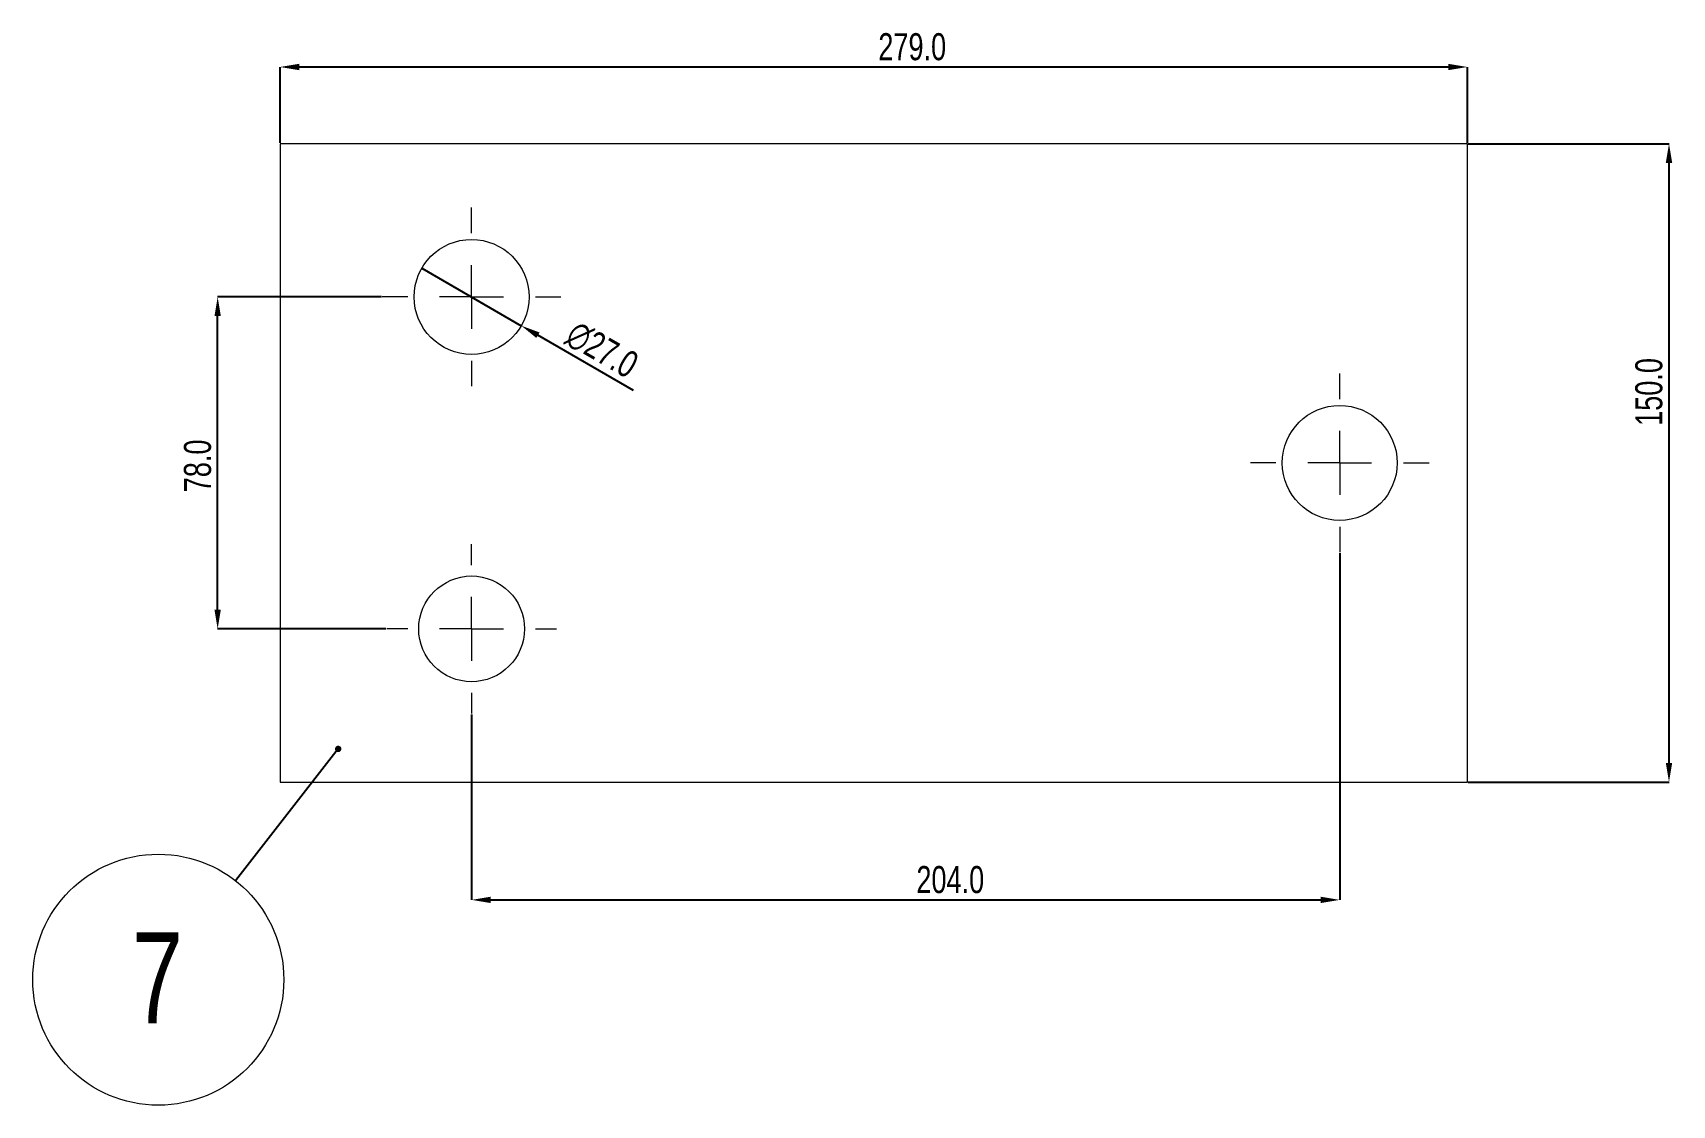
# Model space of a CAD drawing. Header units: millimetres. Extents: x 545 to 1307, y 368 to 627.
# Drawn here: x 544.8 to 673.2, y 367.8 to 451.8 of the extents above.
import ezdxf

# ---------------------------------------------------------------- set-up
doc = ezdxf.new("R2010")
doc.units = ezdxf.units.MM
doc.styles.add('SLDTEXTSTYLE0', font='TXT', dxfattribs={"width": 0.75})
doc.styles.get("Standard").update_dxf_attribs({"font": 'arial.ttf'})
doc.dimstyles.new('SLDDIMSTYLE2', dxfattribs={"dimtxt": 0.18, "dimasz": 0.5, "dimexe": 0, "dimexo": 0.0625, "dimgap": 0, "dimtad": 0, "dimtih": 1, "dimtoh": 1, "dimdec": 0, "dimrnd": 1e-09, "dimzin": 0, "dimdsep": 46, "dimtxsty": 'Standard', "dimblk1": 'DOT', "dimblk2": 'DOT', "dimsah": 1, "dimcen": 0.09, "dimadec": 0, "dimazin": 0, "dimtfac": 0.5, "dimtdec": 0, "dimtofl": 0, "dimtmove": 0, "dimatfit": 3, "dimldrblk": 'DOT', "dimfxl": 1, "dimfrac": 2, "dimtolj": 1, "dimtzin": 0, "dimarcsym": 0})
doc.dimstyles.new('SLDDIMSTYLE22', dxfattribs={"dimtxt": 2.116667, "dimasz": 1.5, "dimexe": 0, "dimexo": 0.0625, "dimgap": 0.529167, "dimtad": 1, "dimdec": 1, "dimlfac": 3, "dimrnd": 1e-09, "dimzin": 4, "dimdsep": 46, "dimtxsty": 'SLDTEXTSTYLE0', "dimsah": 1, "dimcen": 0.09, "dimadec": 0, "dimazin": 1, "dimtfac": 1, "dimtdec": 1, "dimtofl": 0, "dimtmove": 0, "dimatfit": 3, "dimfxl": 1, "dimfrac": 2, "dimtolj": 1, "dimtzin": 12, "dimarcsym": 0})
doc.dimstyles.new('SLDDIMSTYLE23', dxfattribs={"dimtxt": 2.116667, "dimasz": 1.5, "dimexe": 0, "dimexo": 0.0625, "dimgap": 0.529167, "dimtad": 1, "dimdec": 1, "dimlfac": 3, "dimrnd": 1e-09, "dimzin": 4, "dimdsep": 46, "dimtxsty": 'SLDTEXTSTYLE0', "dimsah": 1, "dimcen": 0.09, "dimadec": 0, "dimazin": 1, "dimtfac": 1, "dimtdec": 1, "dimtmove": 0, "dimatfit": 0, "dimfxl": 1, "dimfrac": 2, "dimtolj": 1, "dimtzin": 12, "dimarcsym": 0})
doc.dimstyles.new('SLDDIMSTYLE24', dxfattribs={"dimtxt": 2.116667, "dimasz": 1.5, "dimexe": 0, "dimexo": 0.0625, "dimgap": 0.529167, "dimtad": 1, "dimdec": 1, "dimlfac": 3, "dimrnd": 1e-09, "dimzin": 4, "dimdsep": 46, "dimtxsty": 'SLDTEXTSTYLE0', "dimblk1": 'NONE', "dimsah": 1, "dimcen": 0, "dimadec": 0, "dimazin": 1, "dimtfac": 1, "dimtdec": 1, "dimtmove": 0, "dimatfit": 3, "dimldrblk": 'NONE', "dimfxl": 1, "dimfrac": 2, "dimtolj": 1, "dimtzin": 12, "dimarcsym": 0})

# ---------------------------------------------------------------- blocks, each defined once
blk = doc.blocks.new('*D23')
at = {"color": 0, "linetype": 'Continuous', "lineweight": -2, "transparency": 16777216}
for p, q in [((657.25, 443.12), (672.98, 443.12)), ((672.98, 394.63), (672.98, 441.62)), ((657.25, 393.13), (672.98, 393.13))]:
    blk.add_line(p, q, dxfattribs=at)
at = {"color": 0, "linetype": 'Continuous', "transparency": 16777216}
for points in [[(672.73, 441.62), (673.23, 441.62), (672.98, 443.12)], [(672.73, 394.63), (673.23, 394.63), (672.98, 393.13)]]:
    blk.add_solid(points, dxfattribs=at)
at = {"layer": 'Defpoints', "color": 0, "linetype": 'Continuous', "transparency": 16777216}
for p in [(657.19, 443.12), (672.98, 443.12), (657.19, 393.13)]:
    blk.add_point(p, dxfattribs=at)
at = {"color": 0, "linetype": 'Continuous', "lineweight": 20, "transparency": 16777216, "insert": (670.34, 423.68), "char_height": 2.117, "attachment_point": 2, "rotation": 90, "style": 'SLDTEXTSTYLE0'}
blk.add_mtext('\\A1;150.0', dxfattribs=at)
blk = doc.blocks.new('*D24')
at = {"color": 0, "linetype": 'Continuous', "lineweight": -2, "transparency": 16777216}
for p, q in [((564.2, 443.18), (564.2, 449.13)), ((655.69, 449.13), (565.7, 449.13)), ((657.19, 443.18), (657.19, 449.13))]:
    blk.add_line(p, q, dxfattribs=at)
at = {"color": 0, "linetype": 'Continuous', "transparency": 16777216}
for points in [[(565.7, 449.38), (565.7, 448.88), (564.2, 449.13)], [(655.69, 449.38), (655.69, 448.88), (657.19, 449.13)]]:
    blk.add_solid(points, dxfattribs=at)
at = {"layer": 'Defpoints', "color": 0, "linetype": 'Continuous', "transparency": 16777216}
for p in [(564.2, 449.13), (564.2, 443.12), (657.19, 443.12)]:
    blk.add_point(p, dxfattribs=at)
at = {"color": 0, "linetype": 'Continuous', "lineweight": 20, "transparency": 16777216, "insert": (613.71, 451.78), "char_height": 2.117, "attachment_point": 2, "style": 'SLDTEXTSTYLE0'}
blk.add_mtext('\\A1;279.0', dxfattribs=at)
blk = doc.blocks.new('*D25')
at = {"color": 0, "linetype": 'Continuous', "lineweight": -2, "transparency": 16777216}
for p, q in [((572.13, 431.12), (559.31, 431.12)), ((559.31, 406.63), (559.31, 429.62)), ((572.49, 405.13), (559.31, 405.13))]:
    blk.add_line(p, q, dxfattribs=at)
at = {"color": 0, "linetype": 'Continuous', "transparency": 16777216}
for points in [[(559.06, 429.62), (559.56, 429.62), (559.31, 431.12)], [(559.06, 406.63), (559.56, 406.63), (559.31, 405.13)]]:
    blk.add_solid(points, dxfattribs=at)
at = {"layer": 'Defpoints', "color": 0, "linetype": 'Continuous', "transparency": 16777216}
for p in [(559.31, 431.12), (572.2, 431.12), (572.56, 405.13)]:
    blk.add_point(p, dxfattribs=at)
at = {"color": 0, "linetype": 'Continuous', "lineweight": 20, "transparency": 16777216, "insert": (556.67, 417.89), "char_height": 2.117, "attachment_point": 2, "rotation": 90, "style": 'SLDTEXTSTYLE0'}
blk.add_mtext('\\A1;78.0', dxfattribs=at)
blk = doc.blocks.new('*D26')
at = {"color": 0, "linetype": 'Continuous', "lineweight": -2, "transparency": 16777216}
for p, q in [((647.19, 411.06), (647.19, 383.9)), ((579.2, 398.42), (579.2, 383.9)), ((580.7, 383.9), (645.69, 383.9))]:
    blk.add_line(p, q, dxfattribs=at)
at = {"color": 0, "linetype": 'Continuous', "transparency": 16777216}
for points in [[(580.7, 384.15), (580.7, 383.65), (579.2, 383.9)], [(645.69, 384.15), (645.69, 383.65), (647.19, 383.9)]]:
    blk.add_solid(points, dxfattribs=at)
at = {"layer": 'Defpoints', "color": 0, "linetype": 'Continuous', "transparency": 16777216}
for p in [(647.19, 411.13), (579.2, 398.49), (647.19, 383.9)]:
    blk.add_point(p, dxfattribs=at)
at = {"color": 0, "linetype": 'Continuous', "lineweight": 20, "transparency": 16777216, "insert": (616.69, 386.55), "char_height": 2.117, "attachment_point": 2, "style": 'SLDTEXTSTYLE0'}
blk.add_mtext('\\A1;204.0', dxfattribs=at)
blk = doc.blocks.new('*D27')
at = {"color": 0, "linetype": 'Continuous', "lineweight": -2, "transparency": 16777216}
for p, q in [((575.3, 433.37), (583.09, 428.87)), ((591.88, 423.8), (584.39, 428.12))]:
    blk.add_line(p, q, dxfattribs=at)
at = {"color": 0, "linetype": 'Continuous', "transparency": 16777216}
blk.add_solid([(584.52, 428.34), (584.27, 427.91), (583.09, 428.87)], dxfattribs=at)
at = {"layer": 'Defpoints', "color": 0, "linetype": 'Continuous', "transparency": 16777216}
for p in [(575.3, 433.37), (583.09, 428.87)]:
    blk.add_point(p, dxfattribs=at)
at = {"color": 0, "linetype": 'Continuous', "lineweight": 20, "transparency": 16777216, "insert": (587.47, 429.4), "char_height": 2.117, "attachment_point": 1, "rotation": 330, "style": 'SLDTEXTSTYLE0'}
blk.add_mtext('\\A1;∅27.0', dxfattribs=at)
blk = doc.blocks.new('_NONE')
blk = doc.blocks.new('SW_NOTE_35')
at = {"color": 0, "linetype": 'Continuous', "lineweight": 0}
blk.add_circle((-2.015, -2.584), 3.277, dxfattribs=at)
at = {"color": 0, "linetype": 'Continuous', "lineweight": 0, "insert": (-2.039, -1.344), "char_height": 2.381, "attachment_point": 2, "style": 'SLDTEXTSTYLE0'}
blk.add_mtext('7', dxfattribs=at)
blk = doc.blocks.new('_DOT')
at = {"color": 0, "linetype": 'ByBlock', "lineweight": -2}
blk.add_line((-0.5, 0), (-1, 0), dxfattribs=at)
at = {"color": 0, "linetype": 'ByBlock', "const_width": 0.5}
blk.add_lwpolyline([(-0.25, 0, 1), (0.25, 0, 1)], format="xyb", close=True, dxfattribs=at)
blk = doc.blocks.new('SW_CENTERMARKSYMBOL_33')
at = {"color": 0, "linetype": 'Continuous', "lineweight": 0}
for p, q in [((0, 1.667), (0, 2.214)), ((0, 0), (0, 0.833)), ((-1.667, 0), (-2.214, 0)), ((0, 0), (-0.833, 0)), ((0, 0), (0, -0.833)), ((0, 0), (0.833, 0)), ((1.667, 0), (2.214, 0)), ((0, -1.667), (0, -2.214))]:
    blk.add_line(p, q, dxfattribs=at)
blk = doc.blocks.new('SW_CENTERMARKSYMBOL_34')
at = {"color": 0, "linetype": 'Continuous', "lineweight": 0}
for p, q in [((0, 1.667), (0, 2.333)), ((0, 0), (0, 0.833)), ((-1.667, 0), (-2.333, 0)), ((0, 0), (-0.833, 0)), ((0, 0), (0, -0.833)), ((0, 0), (0.833, 0)), ((1.667, 0), (2.333, 0)), ((0, -1.667), (0, -2.333))]:
    blk.add_line(p, q, dxfattribs=at)
blk = doc.blocks.new('SW_CENTERMARKSYMBOL_35')
at = {"color": 0, "linetype": 'Continuous', "lineweight": 0}
for p, q in [((0, 1.667), (0, 2.333)), ((0, 0), (0, 0.833)), ((-1.667, 0), (-2.333, 0)), ((0, 0), (-0.833, 0)), ((0, 0), (0, -0.833)), ((0, 0), (0.833, 0)), ((1.667, 0), (2.333, 0)), ((0, -1.667), (0, -2.333))]:
    blk.add_line(p, q, dxfattribs=at)

msp = doc.modelspace()

# ---------------------------------------------------------------- linework, layer by layer
at = {"color": 7, "linetype": 'Continuous', "lineweight": 20}
for p, q in [((564.198, 443.122), (564.198, 393.127)), ((657.189, 443.122), (564.198, 443.122)), ((657.189, 393.127), (657.189, 443.122)), ((564.198, 393.127), (657.189, 393.127))]:
    msp.add_line(p, q, dxfattribs=at)
for centre, radius in [((579.197, 431.124), 4.5), ((647.19, 418.125), 4.5), ((579.197, 405.126), 4.141)]:
    msp.add_circle(centre, radius, dxfattribs=at)

# ---------------------------------------------------------------- block references
at = {"color": 7, "linetype": 'Continuous', "lineweight": 20, "xscale": 2.999714822152553, "yscale": 2.999714822152553, "zscale": 2.999714822152553}
for name, p in [('SW_CENTERMARKSYMBOL_34', (579.197, 431.124)), ('SW_CENTERMARKSYMBOL_35', (647.19, 418.125)), ('SW_CENTERMARKSYMBOL_33', (579.197, 405.126)), ('SW_NOTE_35', (560.705, 385.401))]:
    msp.add_blockref(name, p, dxfattribs=at)

# ---------------------------------------------------------------- dimensions: what is measured, and where the dimension line sits
at = {"color": 7, "linetype": 'Continuous', "lineweight": 20}
for base, p1, p2, picture, middle in [((564.198, 449.133), (657.189, 443.122), (564.198, 443.122), '*D24', (613.708, 449.133)), ((647.19, 383.901), (579.197, 398.485), (647.19, 411.125), '*D26', (616.69, 383.901))]:
    dim = msp.add_linear_dim(base=base, p1=p1, p2=p2, dimstyle='SLDDIMSTYLE22', dxfattribs=at)
    dim.commit()
    dim.dimension.update_dxf_attribs({"geometry": picture, "text_midpoint": middle, "dimtype": 160})
for base, p1, p2, dimstyle, picture, middle in [((672.981, 443.122), (657.189, 393.127), (657.189, 443.122), 'SLDDIMSTYLE22', '*D23', (672.981, 423.676)), ((559.312, 431.124), (572.556, 405.126), (572.197, 431.124), 'SLDDIMSTYLE23', '*D25', (559.312, 417.89))]:
    dim = msp.add_linear_dim(base=base, p1=p1, p2=p2, angle=90, dimstyle=dimstyle, dxfattribs=at)
    dim.commit()
    dim.dimension.update_dxf_attribs({"geometry": picture, "text_midpoint": middle, "dimtype": 160})
dim = msp.add_diameter_dim_2p(p1=(575.3, 433.373), p2=(583.093, 428.874), dimstyle='SLDDIMSTYLE24', dxfattribs=at)
dim.commit()
dim.dimension.update_dxf_attribs({"geometry": '*D27', "text_midpoint": (589.578, 426.963)})

# ---------------------------------------------------------------- leaders
msp.add_leader([(568.752, 395.722), (560.705, 385.401)], dimstyle='SLDDIMSTYLE2', dxfattribs=at)

doc.saveas('drawing.dxf')
